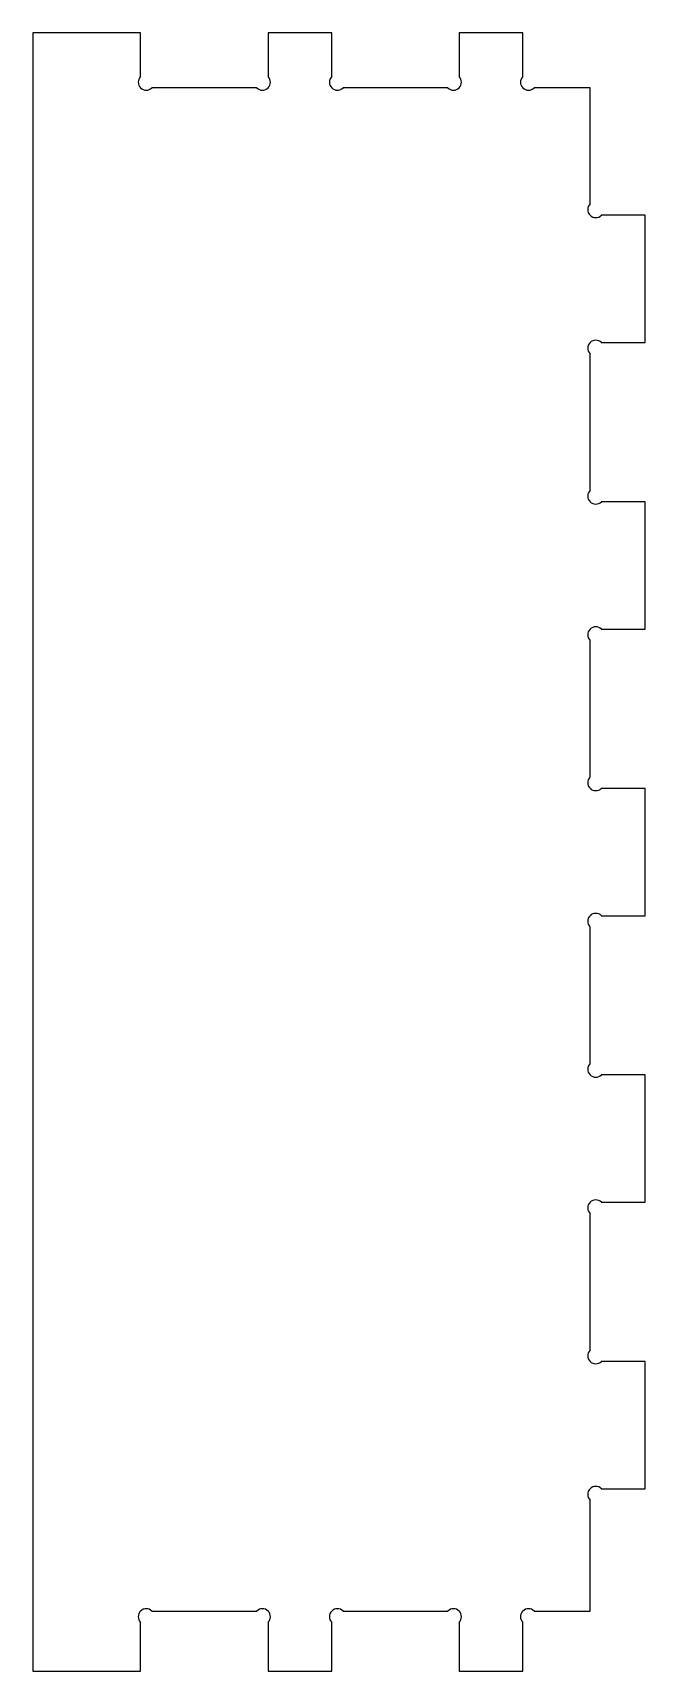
# Model space of a CAD drawing. Header units: millimetres. Extents: x 1167 to 1289, y -550 to -223.
import ezdxf

# ---------------------------------------------------------------- set-up
doc = ezdxf.new("R2010")
doc.units = ezdxf.units.MM
doc.layers.get('0').update_dxf_attribs({"linetype": 'CONTINUOUS'})

msp = doc.modelspace()

# ---------------------------------------------------------------- linework, layer by layer
for p, q in [((1188.58, -222.77), (1167.08, -222.77)), ((1167.08, -222.77), (1167.08, -549.57)), ((1188.58, -231.52), (1188.58, -222.77)), ((1226.68, -222.77), (1213.98, -222.77)), ((1213.98, -222.77), (1213.98, -231.52)), ((1226.68, -231.52), (1226.68, -222.77)), ((1264.78, -222.77), (1252.08, -222.77)), ((1252.08, -222.77), (1252.08, -231.52)), ((1264.78, -231.52), (1264.78, -222.77)), ((1211.74, -233.77), (1190.83, -233.77)), ((1249.84, -233.77), (1228.93, -233.77)), ((1278.18, -233.77), (1267.03, -233.77)), ((1278.18, -256.92), (1278.18, -233.77)), ((1289.18, -259.17), (1280.43, -259.17)), ((1289.18, -284.57), (1289.18, -259.17)), ((1278.18, -314.07), (1278.18, -286.81)), ((1280.43, -284.57), (1289.18, -284.57)), ((1289.18, -316.32), (1280.43, -316.32)), ((1289.18, -341.72), (1289.18, -316.32)), ((1280.43, -341.72), (1289.18, -341.72)), ((1278.18, -371.22), (1278.18, -343.96)), ((1289.18, -373.47), (1280.43, -373.47)), ((1289.18, -398.87), (1289.18, -373.47)), ((1278.18, -428.37), (1278.18, -401.11)), ((1280.43, -398.87), (1289.18, -398.87)), ((1289.18, -430.62), (1280.43, -430.62)), ((1289.18, -456.02), (1289.18, -430.62)), ((1280.43, -456.02), (1289.18, -456.02)), ((1278.18, -485.52), (1278.18, -458.26)), ((1289.18, -487.77), (1280.43, -487.77)), ((1289.18, -513.17), (1289.18, -487.77)), ((1278.18, -537.57), (1278.18, -515.41)), ((1280.43, -513.17), (1289.18, -513.17)), ((1190.83, -537.57), (1211.74, -537.57)), ((1228.93, -537.57), (1249.84, -537.57)), ((1267.03, -537.57), (1278.18, -537.57)), ((1188.58, -549.57), (1188.58, -539.81)), ((1213.98, -539.81), (1213.98, -549.57)), ((1226.68, -549.57), (1226.68, -539.81)), ((1252.08, -539.81), (1252.08, -549.57)), ((1264.78, -549.57), (1264.78, -539.81)), ((1167.08, -549.57), (1188.58, -549.57)), ((1213.98, -549.57), (1226.68, -549.57)), ((1252.08, -549.57), (1264.78, -549.57))]:
    msp.add_line(p, q)
for centre, start, end in [((1189.71, -232.64), 135, 315), ((1212.86, -232.64), -135, 45), ((1227.81, -232.64), 135, 315), ((1250.96, -232.64), -135, 45), ((1265.91, -232.64), 135, 315), ((1279.31, -258.04), 135, 315), ((1279.31, -285.69), 45, 225), ((1279.31, -315.19), 135, 315), ((1279.31, -342.84), 45, 225), ((1279.31, -372.34), 135, 315), ((1279.31, -399.99), 45, 225), ((1279.31, -429.49), 135, 315), ((1279.31, -457.14), 45, 225), ((1279.31, -486.64), 135, 315), ((1279.31, -514.29), 45, 225), ((1189.71, -538.69), 45, 225), ((1212.86, -538.69), -45, 135), ((1227.81, -538.69), 45, 225), ((1250.96, -538.69), -45, 135), ((1265.91, -538.69), 45, 225)]:
    msp.add_arc(centre, 1.59, start, end)

doc.saveas('drawing.dxf')
